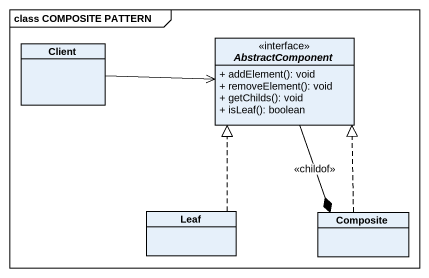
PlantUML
@startuml
mainframe class COMPOSITE PATTERN
hide circle
hide empty members
skinparam classAttributeIconSize 0
class Client
interface AbstractComponent <<interface>> {
  + addElement(): void
  + removeElement(): void
  + getChilds(): void
  + isLeaf(): boolean
}
class Leaf
class Composite
Client -right-> AbstractComponent
AbstractComponent --* Composite : <<childof>>
Leaf .up.|> AbstractComponent
Composite .up.|> AbstractComponent
@enduml
